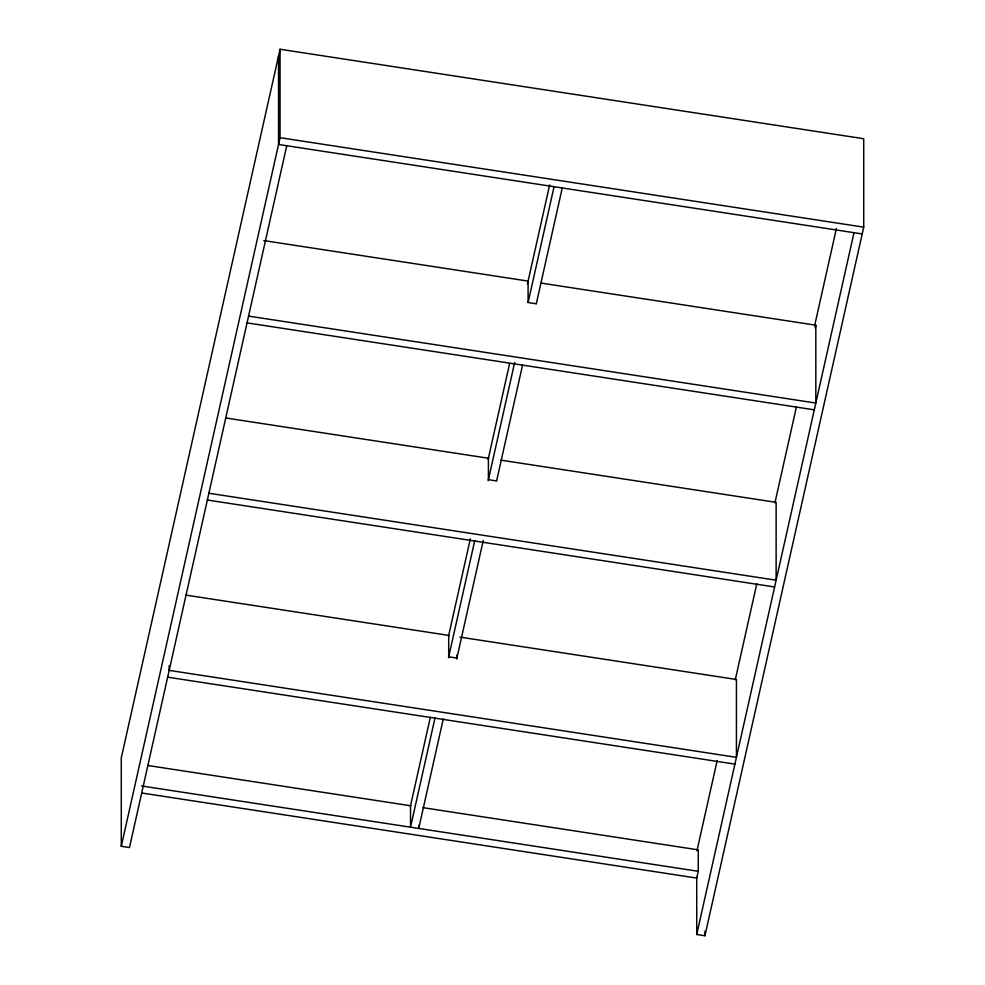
<?xml version="1.0" encoding="UTF-8"?>
<svg xmlns="http://www.w3.org/2000/svg" width="985" height="985" viewBox="0 0 985 985"><rect width="100%" height="100%" fill="white"/><g stroke="black" fill="none" stroke-linecap="round" stroke-linejoin="round"><path stroke-width="1.48" d="M696.727 876.551L696.727 934.494L704.94 935.75L863.722 227.153L863.722 138.725L280.06 49.25L121.278 757.847L121.278 846.275L129.478 847.543L286.746 145.731M121.278 846.275L280.06 137.691L280.06 49.25M430.346 717.277L410.523 805.755L410.523 827.191L435.05 717.733M448.495 636.31L470.337 538.857M488.141 459.379L509.651 363.416M527.455 283.951L549.63 184.983M448.495 657.758L474.696 540.802M488.141 480.815L514.687 362.369M528.12 302.395L554.001 186.928M443.262 718.988L418.723 828.447L418.723 825.381M456.695 659.014L483.241 540.556M496.686 480.581L522.555 365.127M536.332 303.651L562.201 188.197M696.974 850.683L717.142 760.716M735.278 679.749L756.788 583.785M774.936 502.806L796.434 406.842M814.583 325.875L836.425 228.409M815.211 327.906L815.826 325.198L540.556 283.003M422.996 807.663L698.254 849.858L698.254 871.294L696.727 878.078L141.643 792.987M696.727 934.494L853.995 232.682M280.06 137.691L863.722 227.153M862.207 233.938L278.546 144.475L278.546 56.034M263.758 240.574L528.391 281.131M536.296 303.786L528.095 302.53L528.095 281.094M248.565 316.099L815.826 403.05L815.826 325.198M247.05 322.883L814.299 409.834M225.59 417.948L488.695 458.284M500.86 460.143L776.131 502.35L776.131 580.202L208.869 493.239M496.6 480.939L488.4 479.683L488.4 458.234M207.355 500.023L774.604 586.986M185.882 595.1L449 635.436M459.946 637.11L736.435 679.49L736.435 757.342L169.174 670.391L169.174 665.811M167.659 677.175L734.909 764.126M147.725 765.468L410.819 805.792M141.643 785.968L698.254 871.294M704.94 931.17L704.94 935.75M456.905 655.025L456.905 658.078L448.704 656.823L448.704 635.387"/></g></svg>
